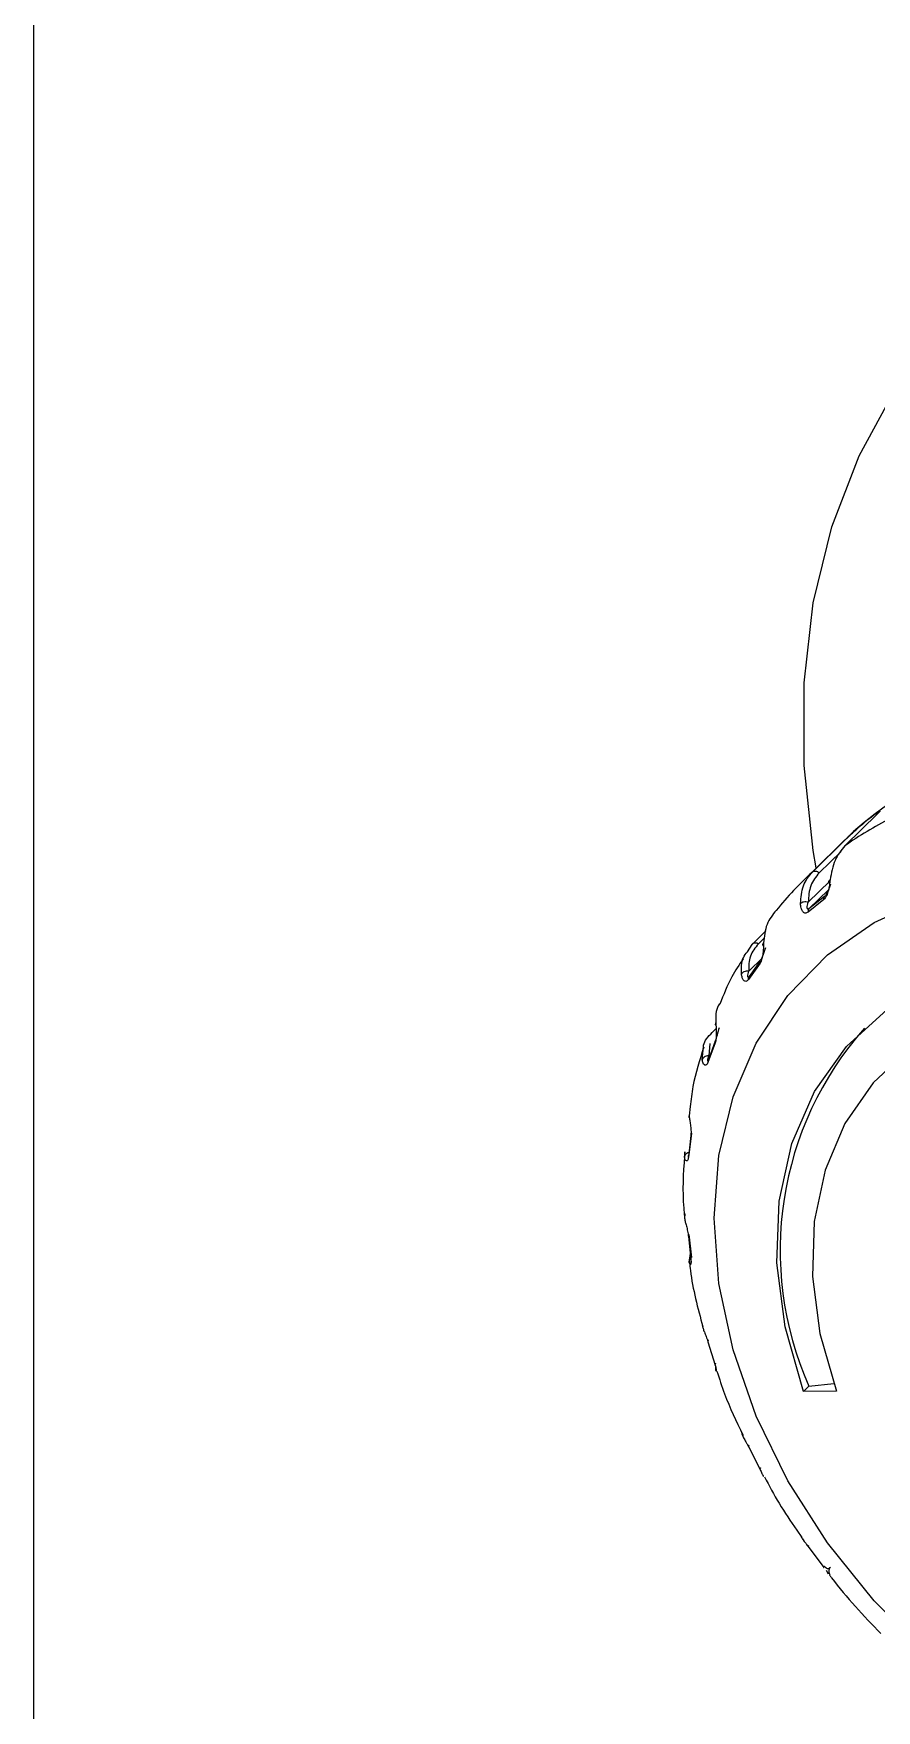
# Model space of a CAD drawing. Header units: millimetres. Extents: x 0 to 279, y 0 to 216.
# Drawn here: x 185.877 to 188.246, y 88.9 to 93.612 of the extents above; entities that cross this region are included whole.
import ezdxf

# ---------------------------------------------------------------- set-up
doc = ezdxf.new("R2010")
doc.units = ezdxf.units.MM

msp = doc.modelspace()

# ---------------------------------------------------------------- linework, layer by layer
at = {"color": 8, "linetype": 'Continuous', "lineweight": 25}
for p, q in [((185.8767, 103.2439), (185.8767, 70.086)), ((188.0851, 91.2538), (188.1466, 91.3138)), ((188.1153, 91.2305), (188.0543, 91.1709)), ((188.1111, 91.2056), (188.0563, 91.1521)), ((187.9146, 91.0544), (187.9314, 91.0708)), ((187.9246, 91.0137), (187.8869, 90.9769)), ((187.7779, 90.7743), (187.7745, 90.7394)), ((187.7563, 90.7281), (187.7598, 90.7642)), ((187.7065, 90.4542), (187.7081, 90.4692))]:
    msp.add_line(p, q, dxfattribs=at)
at = {"color": 7, "linetype": 'Continuous', "lineweight": 25}
for p, q in [((188.2503, 91.4203), (188.157, 91.3292)), ((188.1816, 91.3696), (188.0416, 91.233)), ((188.0659, 91.2559), (188.1593, 91.347)), ((188.0977, 91.1783), (188.0539, 91.1431)), ((188.0998, 91.1871), (188.0563, 91.1521)), ((187.8832, 91.032), (187.8965, 91.0525)), ((187.8965, 91.0525), (187.9351, 91.0902)), ((187.9205, 91.0077), (187.888, 90.962)), ((187.9188, 90.9996), (187.886, 90.9535)), ((187.7926, 90.7755), (187.7723, 90.7206)), ((187.7939, 90.7829), (187.7738, 90.7284)), ((187.7843, 90.8048), (187.7955, 90.8158)), ((187.7223, 90.5968), (187.7195, 90.5703)), ((187.7245, 90.5157), (187.7177, 90.4544)), ((187.7258, 90.5223), (187.719, 90.4615)), ((187.7064, 90.4693), (187.7063, 90.4563)), ((187.7055, 90.2958), (187.7069, 90.2863)), ((187.7078, 90.2957), (187.7065, 90.2827)), ((187.7177, 90.2317), (187.7245, 90.1667)), ((187.719, 90.2375), (187.7258, 90.1729)), ((187.7195, 90.1595), (187.7242, 90.1893)), ((187.7723, 89.9359), (187.7926, 89.87)), ((188.056, 89.8109), (188.0412, 89.7964)), ((188.1335, 89.7973), (188.0412, 89.7964)), ((188.056, 89.8109), (188.126, 89.8185)), ((187.8705, 89.6742), (187.8713, 89.6723)), ((187.886, 89.6411), (187.9188, 89.5772)), ((188.0221, 89.4065), (188.0359, 89.3856)), ((188.0539, 89.3603), (188.0977, 89.3012)), ((188.1047, 89.2939), (188.1107, 89.2836)), ((188.1138, 89.2804), (188.1158, 89.2806))]:
    msp.add_line(p, q, dxfattribs=at)
at = {"color": 7, "linetype": 'Continuous', "lineweight": 25, "flags": 128}
for points in [[(188.077, 91.2676), (188.0686, 91.3163), (188.0427, 91.555), (188.0427, 91.788), (188.0686, 92.0126), (188.1203, 92.2261), (188.1971, 92.426), (188.298, 92.61)], [(188.3881, 89.0591), (188.2394, 89.2074), (188.1081, 89.3704), (187.9968, 89.5447), (187.9078, 89.7269), (187.8429, 89.9132), (187.8034, 90.0998), (187.7902, 90.283), (187.8034, 90.4589), (187.8429, 90.6241), (187.9078, 90.7751), (187.9968, 90.9089), (188.1081, 91.0228), (188.2394, 91.1144), (188.3881, 91.1818)], [(188.0412, 89.7964), (187.9892, 89.978), (187.966, 90.1578), (187.9723, 90.3309), (188.0078, 90.4927), (188.0716, 90.639), (188.162, 90.7658), (188.2766, 90.8697), (188.4124, 90.948), (188.5657, 90.9986)], [(188.5924, 90.8761), (188.4571, 90.8289), (188.3374, 90.7573), (188.2367, 90.6633), (188.1574, 90.5493), (188.1016, 90.4183), (188.0709, 90.2737), (188.066, 90.1193), (188.0871, 89.9591), (188.1335, 89.7973)]]:
    msp.add_lwpolyline(points, dxfattribs=at)
at = {"color": 7, "linetype": 'Continuous', "lineweight": 25}
for centre, radius, start, end in [((188.972, 90.4592), 1.2057, 71.9462, 130.9638), ((188.7304, 90.52), 0.9918, 116.6776, 125.3242), ((188.8233, 90.6495), 0.9636, 126.8795, 130.7617), ((188.7119, 90.5462), 0.9596, 132.3081, 141.1469), ((188.9184, 90.1924), 0.943, 138.5079, 203.8652)]:
    msp.add_arc(centre, radius, start, end, dxfattribs=at)
for points, knots in [([(188.245, 91.4202), (188.2474, 91.422), (188.2523, 91.4256), (188.2558, 91.4272), (188.2555, 91.4256), (188.252, 91.4221), (188.2503, 91.4203)], [0, 0, 0, 0, 0.251436, 0.501736, 0.7511, 1, 1, 1, 1]), ([(188.1593, 91.347), (188.1616, 91.3493), (188.1663, 91.3538), (188.1759, 91.3629), (188.1858, 91.372), (188.1913, 91.3769), (188.1941, 91.3793)], [0, 0, 0, 0, 0.2489023, 0.4982709, 0.7485684, 1, 1, 1, 1]), ([(188.157, 91.3292), (188.1467, 91.3168), (188.1261, 91.2918), (188.1192, 91.2532), (188.1158, 91.2339)], [0, 0, 0, 0, 0.498484, 1, 1, 1, 1]), ([(188.0327, 91.167), (188.0339, 91.1845), (188.0361, 91.2194), (188.056, 91.2438), (188.0659, 91.2559)], [0, 0, 0, 0, 0.501516, 1, 1, 1, 1]), ([(188.0851, 91.2538), (188.0759, 91.2424), (188.0574, 91.2196), (188.0553, 91.1871), (188.0543, 91.1709)], [0, 0, 0, 0, 0.499977, 1, 1, 1, 1]), ([(188.1158, 91.2339), (188.1152, 91.2289), (188.1141, 91.2197), (188.1116, 91.2067), (188.1088, 91.1968), (188.1058, 91.1894), (188.1022, 91.1827), (188.0992, 91.1798), (188.0977, 91.1783)], [0, 0, 0, 0, 0.271889, 0.508742, 0.639285, 0.758136, 0.883791, 1, 1, 1, 1]), ([(188.1172, 91.2216), (188.1146, 91.2145), (188.1111, 91.2053), (188.1048, 91.1932), (188.1018, 91.1889), (188.1005, 91.1877), (188.0998, 91.1871)], [0, 0, 0, 0, 0.653287, 0.85501, 0.932121, 1, 1, 1, 1]), ([(187.9645, 91.1482), (187.9545, 91.136), (187.9344, 91.1113), (187.9306, 91.0748), (187.9287, 91.0565)], [0, 0, 0, 0, 0.498484, 1, 1, 1, 1]), ([(188.0543, 91.1709), (188.0522, 91.1714), (188.0479, 91.1725), (188.0414, 91.1718), (188.0361, 91.1699), (188.0339, 91.168), (188.0327, 91.167)], [0, 0, 0, 0, 0.279633, 0.559107, 0.779383, 1, 1, 1, 1]), ([(188.0539, 91.1431), (188.0524, 91.1421), (188.0493, 91.1402), (188.045, 91.1404), (188.0412, 91.1423), (188.0372, 91.1467), (188.0336, 91.1548), (188.033, 91.1628), (188.0327, 91.167)], [0, 0, 0, 0, 0.1167489, 0.2414913, 0.3592133, 0.4907817, 0.725952, 1, 1, 1, 1]), ([(188.0563, 91.1521), (188.056, 91.1518), (188.0554, 91.1514), (188.0541, 91.151), (188.0528, 91.1513), (188.0518, 91.153), (188.0509, 91.1588), (188.0528, 91.1655), (188.0543, 91.1709)], [0, 0, 0, 0, 0.038834, 0.079708, 0.172785, 0.287793, 0.429093, 1, 1, 1, 1]), ([(188.0563, 91.1521), (188.0559, 91.1515), (188.0549, 91.1504), (188.0541, 91.1482), (188.0536, 91.1458), (188.0538, 91.144), (188.0539, 91.1431)], [0, 0, 0, 0, 0.249955, 0.5, 0.750045, 1, 1, 1, 1]), ([(188.0998, 91.1871), (188.0994, 91.1866), (188.0985, 91.1855), (188.0977, 91.1834), (188.0974, 91.181), (188.0976, 91.1792), (188.0977, 91.1783)], [0, 0, 0, 0, 0.249996, 0.499991, 0.749972, 1, 1, 1, 1]), ([(187.9146, 91.0544), (187.9055, 91.0433), (187.8873, 91.0209), (187.887, 90.9916), (187.8869, 90.9769)], [0, 0, 0, 0, 0.499977, 1, 1, 1, 1]), ([(187.9287, 91.0565), (187.9286, 91.0518), (187.9284, 91.043), (187.9275, 91.0302), (187.9261, 91.0201), (187.9244, 91.0123), (187.9221, 91.005), (187.9199, 91.0014), (187.9188, 90.9996)], [0, 0, 0, 0, 0.274021, 0.509212, 0.640733, 0.758507, 0.883224, 1, 1, 1, 1]), ([(187.9284, 91.0476), (187.9278, 91.0484), (187.9265, 91.0503), (187.9266, 91.0535), (187.928, 91.0555), (187.9287, 91.0565)], [0, 0, 0, 0, 0.291512, 0.645482, 1, 1, 1, 1]), ([(187.8717, 91.0121), (187.8604, 90.9954), (187.8337, 90.9559), (187.8162, 90.9107), (187.8061, 90.8845)], [0, 0, 0, 0, 0.421445, 1, 1, 1, 1]), ([(187.9205, 91.0077), (187.92, 91.0072), (187.9191, 91.0062), (187.9185, 91.0042), (187.9183, 91.002), (187.9186, 91.0004), (187.9188, 90.9996)], [0, 0, 0, 0, 0.249996, 0.499991, 0.749971, 1, 1, 1, 1]), ([(187.9339, 91.043), (187.9317, 91.0363), (187.9288, 91.0274), (187.9242, 91.0148), (187.922, 91.01), (187.9209, 91.0085), (187.9205, 91.0077)], [0, 0, 0, 0, 0.653287, 0.85501, 0.932121, 1, 1, 1, 1]), ([(187.8869, 90.9769), (187.8846, 90.9771), (187.8801, 90.9775), (187.874, 90.9757), (187.8693, 90.9728), (187.8675, 90.9704), (187.8666, 90.9692)], [0, 0, 0, 0, 0.279633, 0.559107, 0.779383, 1, 1, 1, 1]), ([(187.888, 90.962), (187.8877, 90.9617), (187.8872, 90.961), (187.8863, 90.9602), (187.8853, 90.9601), (187.8846, 90.9612), (187.8839, 90.9657), (187.8856, 90.9719), (187.8869, 90.9769)], [0, 0, 0, 0, 0.038843, 0.079743, 0.172939, 0.288169, 0.429792, 1, 1, 1, 1]), ([(187.888, 90.962), (187.8875, 90.9615), (187.8866, 90.9604), (187.8858, 90.9583), (187.8856, 90.956), (187.8859, 90.9543), (187.886, 90.9535)], [0, 0, 0, 0, 0.249955, 0.5, 0.750045, 1, 1, 1, 1]), ([(187.886, 90.9535), (187.8849, 90.9522), (187.8826, 90.9495), (187.8789, 90.9483), (187.8768, 90.949), (187.8758, 90.9493)], [0, 0, 0, 0, 0.322138, 0.670603, 1, 1, 1, 1]), ([(187.8046, 90.8853), (187.8035, 90.8836), (187.7936, 90.8693), (187.7942, 90.8496), (187.7946, 90.8321)], [0, 0, 0, 0, 0.1132302, 1, 1, 1, 1]), ([(187.7946, 90.8321), (187.7949, 90.8278), (187.7954, 90.8197), (187.796, 90.8074), (187.796, 90.7974), (187.7955, 90.7894), (187.7945, 90.7817), (187.7932, 90.7775), (187.7926, 90.7755)], [0, 0, 0, 0, 0.271888, 0.508742, 0.639285, 0.758136, 0.883791, 1, 1, 1, 1]), ([(187.7951, 90.8243), (187.795, 90.8244), (187.7939, 90.8256), (187.7936, 90.8285), (187.7943, 90.8309), (187.7946, 90.8321)], [0, 0, 0, 0, 0.0714543, 0.5353677, 1, 1, 1, 1]), ([(187.8035, 90.8182), (187.8017, 90.8118), (187.7994, 90.8034), (187.7963, 90.7906), (187.7949, 90.7855), (187.7942, 90.7837), (187.7939, 90.7829)], [0, 0, 0, 0, 0.653287, 0.85501, 0.932121, 1, 1, 1, 1]), ([(187.7598, 90.7642), (187.7599, 90.7658), (187.761, 90.7809), (187.7733, 90.7935), (187.7843, 90.8048)], [0, 0, 0, 0, 0.103007, 1, 1, 1, 1]), ([(187.7939, 90.7829), (187.7935, 90.7824), (187.7926, 90.7814), (187.792, 90.7796), (187.7919, 90.7776), (187.7923, 90.7762), (187.7926, 90.7755)], [0, 0, 0, 0, 0.249996, 0.499991, 0.749971, 1, 1, 1, 1]), ([(187.7611, 90.7639), (187.7491, 90.7274), (187.7314, 90.6734), (187.7245, 90.6155), (187.7223, 90.5968)], [0, 0, 0, 0, 0.675453, 1, 1, 1, 1]), ([(187.7745, 90.7394), (187.7722, 90.7392), (187.7677, 90.739), (187.762, 90.7361), (187.758, 90.7323), (187.7569, 90.7295), (187.7563, 90.7281)], [0, 0, 0, 0, 0.279633, 0.559107, 0.779383, 1, 1, 1, 1]), ([(187.7738, 90.7284), (187.7734, 90.7279), (187.7725, 90.7268), (187.7718, 90.7249), (187.7717, 90.7228), (187.7721, 90.7213), (187.7723, 90.7206)], [0, 0, 0, 0, 0.249955, 0.5, 0.750045, 1, 1, 1, 1]), ([(187.7738, 90.7284), (187.7737, 90.728), (187.7734, 90.7272), (187.7729, 90.7261), (187.7723, 90.7254), (187.7719, 90.7259), (187.7717, 90.7293), (187.7733, 90.7349), (187.7745, 90.7394)], [0, 0, 0, 0, 0.038834, 0.079708, 0.172785, 0.287793, 0.429094, 1, 1, 1, 1]), ([(187.7723, 90.7206), (187.7716, 90.7189), (187.7701, 90.7155), (187.7675, 90.7133), (187.7656, 90.7126), (187.7647, 90.713), (187.7646, 90.7131)], [0, 0, 0, 0, 0.313755, 0.648992, 0.965362, 1, 1, 1, 1]), ([(187.7203, 90.5649), (187.72, 90.5654), (187.7191, 90.567), (187.7193, 90.5689), (187.7195, 90.5703)], [0, 0, 0, 0, 0.258132, 1, 1, 1, 1]), ([(187.7195, 90.5703), (187.72, 90.5665), (187.721, 90.5593), (187.7228, 90.5479), (187.7241, 90.5383), (187.7248, 90.5304), (187.7251, 90.5225), (187.7247, 90.5179), (187.7245, 90.5157)], [0, 0, 0, 0, 0.2718874, 0.5087433, 0.6392862, 0.7581367, 0.8837917, 1, 1, 1, 1]), ([(187.7258, 90.5223), (187.7253, 90.5218), (187.7244, 90.5209), (187.7239, 90.5192), (187.7238, 90.5175), (187.7243, 90.5163), (187.7245, 90.5157)], [0, 0, 0, 0, 0.249996, 0.499991, 0.749971, 1, 1, 1, 1]), ([(187.7063, 90.4563), (187.7031, 90.4084), (187.6995, 90.3528), (187.706, 90.2958), (187.7069, 90.288)], [0, 0, 0, 0, 0.862161, 1, 1, 1, 1]), ([(187.7177, 90.4544), (187.7174, 90.4525), (187.7169, 90.4486), (187.7153, 90.4453), (187.7135, 90.4437), (187.7112, 90.4437), (187.7084, 90.4467), (187.7072, 90.4516), (187.7065, 90.4542)], [0, 0, 0, 0, 0.116749, 0.241492, 0.359214, 0.490782, 0.725952, 1, 1, 1, 1]), ([(187.719, 90.4615), (187.7185, 90.461), (187.7176, 90.4599), (187.717, 90.4581), (187.717, 90.4563), (187.7174, 90.455), (187.7177, 90.4544)], [0, 0, 0, 0, 0.249955, 0.5, 0.750045, 1, 1, 1, 1]), ([(187.7065, 90.2827), (187.7072, 90.2794), (187.7084, 90.2732), (187.7112, 90.2629), (187.7135, 90.254), (187.7153, 90.2465), (187.7168, 90.2388), (187.7174, 90.234), (187.7177, 90.2317)], [0, 0, 0, 0, 0.271887, 0.508744, 0.639286, 0.758137, 0.883792, 1, 1, 1, 1]), ([(187.719, 90.2375), (187.7185, 90.237), (187.7176, 90.236), (187.717, 90.2345), (187.717, 90.2331), (187.7174, 90.2322), (187.7177, 90.2317)], [0, 0, 0, 0, 0.2499958, 0.4999914, 0.7499715, 1, 1, 1, 1]), ([(187.7245, 90.1667), (187.7247, 90.1647), (187.7251, 90.1604), (187.7248, 90.1563), (187.7241, 90.1537), (187.7228, 90.1525), (187.721, 90.1538), (187.72, 90.1575), (187.7195, 90.1595)], [0, 0, 0, 0, 0.116183, 0.241861, 0.360661, 0.491251, 0.728082, 1, 1, 1, 1]), ([(187.7204, 90.1613), (187.7213, 90.1528), (187.7273, 90.0918), (187.7438, 90.0306), (187.7581, 89.978)], [0, 0, 0, 0, 0.140458, 1, 1, 1, 1]), ([(187.7258, 90.1729), (187.7253, 90.1724), (187.7244, 90.1714), (187.7239, 90.1698), (187.7238, 90.1682), (187.7243, 90.1672), (187.7245, 90.1667)], [0, 0, 0, 0, 0.249955, 0.5, 0.750045, 1, 1, 1, 1]), ([(187.7563, 89.9817), (187.757, 89.979), (187.7582, 89.9739), (187.7616, 89.9651), (187.7647, 89.9571), (187.7674, 89.9502), (187.7701, 89.943), (187.7716, 89.9382), (187.7723, 89.9359)], [0, 0, 0, 0, 0.271888, 0.508743, 0.639286, 0.758136, 0.883792, 1, 1, 1, 1]), ([(187.7738, 89.9407), (187.7734, 89.9403), (187.7725, 89.9393), (187.7718, 89.938), (187.7717, 89.9368), (187.7721, 89.9362), (187.7723, 89.9359)], [0, 0, 0, 0, 0.249996, 0.499991, 0.749971, 1, 1, 1, 1]), ([(187.7939, 89.8753), (187.7935, 89.8748), (187.7926, 89.8738), (187.792, 89.8724), (187.7919, 89.871), (187.7923, 89.8703), (187.7926, 89.87)], [0, 0, 0, 0, 0.249955, 0.5, 0.750045, 1, 1, 1, 1]), ([(187.7926, 89.87), (187.7932, 89.8679), (187.7945, 89.8635), (187.7955, 89.8588), (187.796, 89.8555), (187.796, 89.8531), (187.7954, 89.8529), (187.7949, 89.8555), (187.7946, 89.8569)], [0, 0, 0, 0, 0.116749, 0.241492, 0.359214, 0.490782, 0.725952, 1, 1, 1, 1]), ([(187.7942, 89.8643), (187.794, 89.8635), (187.7935, 89.861), (187.7942, 89.8586), (187.7946, 89.8569)], [0, 0, 0, 0, 0.318669, 1, 1, 1, 1]), ([(187.7978, 89.8532), (187.8045, 89.8318), (187.8236, 89.7711), (187.8521, 89.7123), (187.8705, 89.6742)], [0, 0, 0, 0, 0.352892, 1, 1, 1, 1]), ([(187.8666, 89.6807), (187.8672, 89.6785), (187.8682, 89.6745), (187.8719, 89.6673), (187.8756, 89.6606), (187.879, 89.6545), (187.8826, 89.6479), (187.8849, 89.6433), (187.886, 89.6411)], [0, 0, 0, 0, 0.271888, 0.508742, 0.639285, 0.758136, 0.883791, 1, 1, 1, 1]), ([(187.888, 89.6451), (187.8875, 89.6447), (187.8866, 89.6438), (187.8858, 89.6426), (187.8856, 89.6417), (187.8859, 89.6413), (187.886, 89.6411)], [0, 0, 0, 0, 0.249996, 0.499991, 0.749971, 1, 1, 1, 1]), ([(187.9205, 89.5817), (187.92, 89.5812), (187.9191, 89.5802), (187.9185, 89.579), (187.9183, 89.5779), (187.9186, 89.5774), (187.9188, 89.5772)], [0, 0, 0, 0, 0.249955, 0.5, 0.750045, 1, 1, 1, 1]), ([(187.9188, 89.5772), (187.9199, 89.5751), (187.9221, 89.5708), (187.9244, 89.5658), (187.9261, 89.562), (187.9275, 89.5588), (187.9284, 89.5572), (187.9286, 89.5587), (187.9287, 89.5596)], [0, 0, 0, 0, 0.116749, 0.241491, 0.359213, 0.490782, 0.725952, 1, 1, 1, 1]), ([(187.9313, 89.5557), (187.9445, 89.5308), (187.9718, 89.4797), (188.0051, 89.4313), (188.0221, 89.4065)], [0, 0, 0, 0, 0.486744, 1, 1, 1, 1]), ([(188.0343, 89.3876), (188.0354, 89.3857), (188.0371, 89.3827), (188.0412, 89.3773), (188.045, 89.3722), (188.0493, 89.3665), (188.0524, 89.3623), (188.0539, 89.3603)], [0, 0, 0, 0, 0.325297, 0.504588, 0.66782, 0.840397, 1, 1, 1, 1]), ([(188.038, 89.3816), (188.0392, 89.38), (188.0408, 89.3777), (188.0429, 89.375), (188.0436, 89.3741)], [0, 0, 0, 0, 0.679014, 1, 1, 1, 1]), ([(188.0563, 89.3635), (188.0559, 89.3631), (188.0549, 89.3622), (188.0541, 89.3612), (188.0536, 89.3605), (188.0538, 89.3604), (188.0539, 89.3603)], [0, 0, 0, 0, 0.249996, 0.499991, 0.749972, 1, 1, 1, 1]), ([(188.0998, 89.3049), (188.0994, 89.3044), (188.0985, 89.3034), (188.0978, 89.3023), (188.0974, 89.3015), (188.0976, 89.3013), (188.0977, 89.3012)], [0, 0, 0, 0, 0.249955, 0.5, 0.750045, 1, 1, 1, 1]), ([(188.0998, 89.3049), (188.1005, 89.3041), (188.1018, 89.3025), (188.1048, 89.3), (188.1111, 89.2974), (188.1146, 89.3004), (188.1172, 89.3026)], [0, 0, 0, 0, 0.067879, 0.14499, 0.346713, 1, 1, 1, 1]), ([(188.1172, 89.3026), (188.1158, 89.3009), (188.113, 89.2973), (188.1119, 89.2909), (188.1129, 89.2851), (188.1148, 89.2821), (188.1158, 89.2806)], [0, 0, 0, 0, 0.279633, 0.559107, 0.779383, 1, 1, 1, 1]), ([(188.1142, 89.2796), (188.1161, 89.277), (188.1596, 89.219), (188.2101, 89.1661), (188.2582, 89.1155)], [0, 0, 0, 0, 0.044751, 1, 1, 1, 1])]:
    msp.add_open_spline(points, degree=3, knots=knots, dxfattribs=at)
for points in [[(188.0659, 91.2559), (188.0672, 91.2568), (188.0697, 91.2585), (188.0749, 91.2588), (188.0803, 91.2573), (188.0835, 91.255), (188.0851, 91.2538)], [(187.8965, 91.0525), (187.8975, 91.0537), (187.8994, 91.056), (187.9041, 91.0574), (187.9094, 91.0571), (187.9129, 91.0553), (187.9146, 91.0544)]]:
    msp.add_open_spline(points, degree=3, dxfattribs=at)
at = {"color": 8, "linetype": 'Continuous', "lineweight": 25}
for points, knots in [([(188.1145, 91.224), (188.1141, 91.2243), (188.1125, 91.2257), (188.112, 91.2285), (188.1129, 91.2316), (188.1148, 91.2331), (188.1158, 91.2339)], [0, 0, 0, 0, 0.0947056, 0.4459249, 0.7227482, 1, 1, 1, 1]), ([(187.8666, 90.9692), (187.8662, 90.9853), (187.8656, 91.0087), (187.879, 91.0265), (187.8832, 91.032)], [0, 0, 0, 0, 0.687971, 1, 1, 1, 1]), ([(187.8758, 90.9493), (187.8747, 90.9499), (187.8718, 90.9519), (187.8683, 90.9585), (187.8672, 90.9655), (187.8666, 90.9692)], [0, 0, 0, 0, 0.204258, 0.574689, 1, 1, 1, 1]), ([(187.7646, 90.7131), (187.7639, 90.7133), (187.7615, 90.7141), (187.7582, 90.7189), (187.757, 90.7249), (187.7563, 90.7281)], [0, 0, 0, 0, 0.189011, 0.563547, 1, 1, 1, 1]), ([(187.7197, 90.4681), (187.7183, 90.4678), (187.7147, 90.4669), (187.7104, 90.4635), (187.7073, 90.4589), (187.7068, 90.4558), (187.7065, 90.4542)], [0, 0, 0, 0, 0.198541, 0.509476, 0.754548, 1, 1, 1, 1]), ([(187.724, 90.1719), (187.7231, 90.1711), (187.7209, 90.1689), (187.7193, 90.1644), (187.7194, 90.1611), (187.7195, 90.1595)], [0, 0, 0, 0, 0.268932, 0.634183, 1, 1, 1, 1])]:
    msp.add_open_spline(points, degree=3, knots=knots, dxfattribs=at)

doc.saveas('drawing.dxf')
